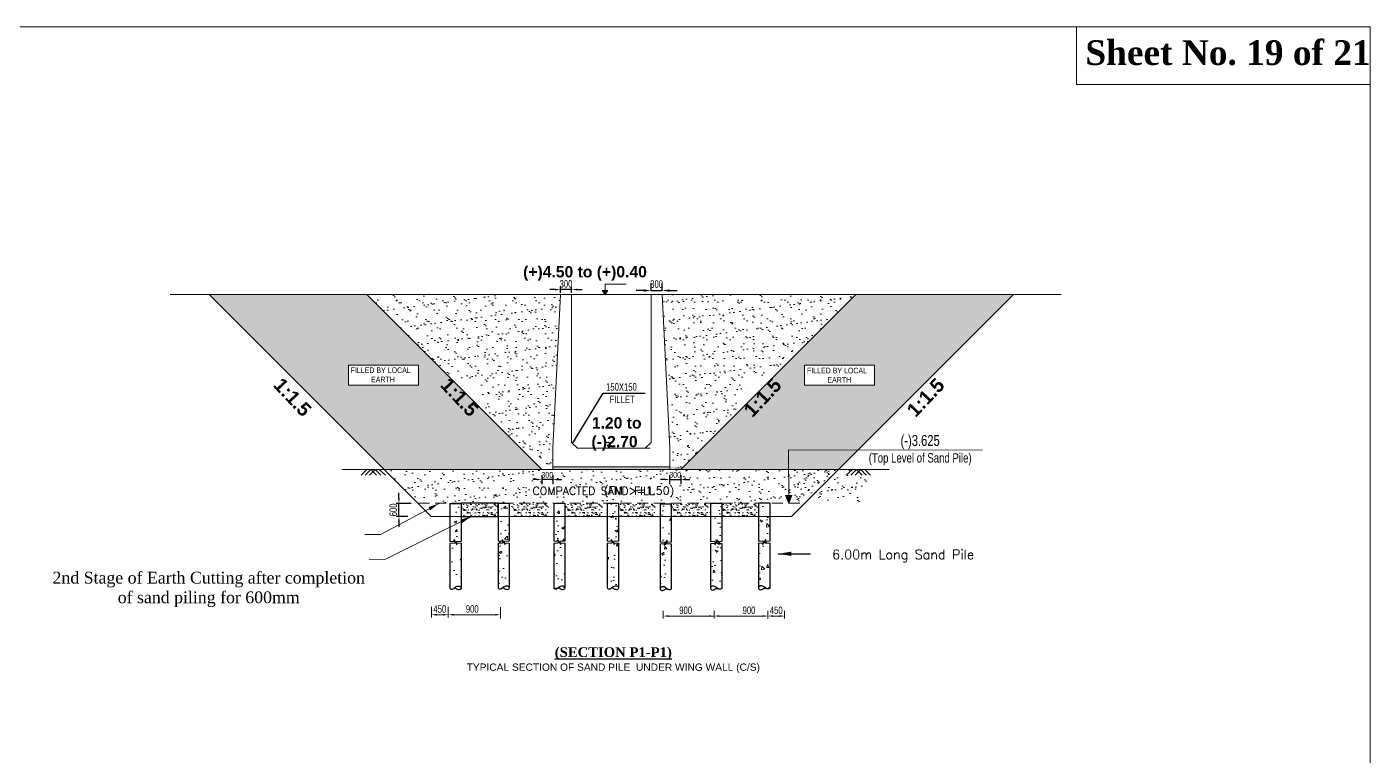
# Model space of a CAD drawing. Header units: inches. Extents: x -1277702 to 350617, y -622745 to 1282697.
# Drawn here: x -422908 to -387005, y 919284 to 938776 of the extents above; entities that cross this region are included whole.
import ezdxf

# ---------------------------------------------------------------- set-up
doc = ezdxf.new("R2010")
doc.units = ezdxf.units.IN
doc.header["$LTSCALE"] = 600
doc.header["$MEASUREMENT"] = 0
doc.linetypes.add('DASHED', pattern=[0.75, 0.5, -0.25])
for name, color, linetype, lineweight in [('DIM', 140, 'Continuous', 15), ('HATCH', 252, 'Continuous', 5), ('LINE', 7, 'Continuous', 20)]:
    doc.layers.add(name, color=color, linetype=linetype, lineweight=lineweight)
for name, color, linetype in [('P1', 7, 'Continuous'), ('TEXT', 7, 'Continuous'), ('TXT', 2, 'Continuous')]:
    doc.layers.add(name, color=color, linetype=linetype)
doc.styles.add('arial', font='swisscl.ttf')
doc.styles.add('BIG', font='ROMANT.SHX')
doc.styles.add('DIM', font='isocp3.shx')
doc.styles.add('dimText', font='ARIALN.TTF')
doc.dimstyles.new('3', dxfattribs={"dimtxt": 225, "dimasz": 350, "dimexe": 100, "dimexo": 25, "dimgap": 9, "dimtad": 0, "dimdec": 0, "dimzin": 0, "dimdsep": 46, "dimtxsty": 'Standard', "dimcen": 0, "dimclrd": 5, "dimclre": 6, "dimclrt": 1, "dimadec": 0, "dimazin": 0, "dimtfac": 1, "dimtdec": 0, "dimtofl": 0, "dimtmove": 2, "dimatfit": 3, "dimfxl": 1, "dimfrac": 1, "dimtolj": 1, "dimtzin": 0, "dimarcsym": 0})
doc.dimstyles.new('dim_100', dxfattribs={"dimtxt": 200, "dimasz": 200, "dimexe": 200, "dimexo": 100, "dimgap": 70, "dimtad": 1, "dimdec": 0, "dimzin": 0, "dimdsep": 46, "dimtxsty": 'DIM', "dimcen": 150, "dimclrd": 5, "dimclre": 5, "dimclrt": 7, "dimadec": 0, "dimazin": 0, "dimtfac": 1, "dimtdec": 0, "dimtmove": 0, "dimatfit": 3, "dimfxl": 20, "dimtolj": 1, "dimtzin": 0, "dimarcsym": 0})
doc.dimstyles.new('dim_230', dxfattribs={"dimtxt": 460, "dimasz": 460, "dimexe": 230, "dimexo": 100, "dimgap": 100, "dimtad": 1, "dimdec": 0, "dimzin": 0, "dimdsep": 46, "dimtxsty": 'dimText', "dimcen": 0.09, "dimclrd": 256, "dimclre": 256, "dimclrt": 7, "dimadec": 0, "dimazin": 0, "dimtfac": 1, "dimtdec": 0, "dimtofl": 0, "dimtmove": 0, "dimatfit": 3, "dimfxl": 1, "dimtolj": 1, "dimtzin": 0, "dimlwd": -1, "dimlwe": -1, "dimarcsym": 0})
doc.dimstyles.new('dim_60', dxfattribs={"dimtxt": 120, "dimasz": 120, "dimexe": 60, "dimexo": 60, "dimgap": 50, "dimtad": 1, "dimdec": 0, "dimzin": 0, "dimdsep": 46, "dimtxsty": 'DIM', "dimcen": 0.09, "dimclrd": 5, "dimclre": 5, "dimclrt": 7, "dimadec": 0, "dimazin": 0, "dimtfac": 1, "dimtdec": 0, "dimtmove": 0, "dimatfit": 3, "dimfxl": 1, "dimtolj": 1, "dimtzin": 0, "dimarcsym": 0})
doc.dimstyles.new('dim_70', dxfattribs={"dimtxt": 140, "dimasz": 140, "dimexe": 70, "dimexo": 40, "dimgap": 50, "dimtad": 1, "dimdec": 0, "dimzin": 0, "dimdsep": 46, "dimtxsty": 'arial', "dimcen": 0.09, "dimclrd": 5, "dimclre": 5, "dimclrt": 7, "dimadec": 0, "dimazin": 0, "dimtfac": 1, "dimtdec": 0, "dimtmove": 0, "dimatfit": 3, "dimfxl": 1, "dimtolj": 1, "dimtzin": 0, "dimarcsym": 0})

# ---------------------------------------------------------------- blocks, each defined once
blk = doc.blocks.new('*D51')
at = {"layer": 'DEFPOINTS', "color": 0, "ltscale": 50}
for p in [(-408648, 931754), (-408648, 931629), (-408348, 931629)]:
    blk.add_point(p, dxfattribs=at)
at = {"layer": 'HATCH', "color": 5, "lineweight": -2, "ltscale": 50}
for p, q in [((-408788, 931754), (-408928, 931754)), ((-408648, 931669), (-408648, 931824)), ((-408348, 931754), (-408648, 931754)), ((-408348, 931669), (-408348, 931824)), ((-408208, 931754), (-408068, 931754))]:
    blk.add_line(p, q, dxfattribs=at)
at = {"layer": 'HATCH', "color": 5, "ltscale": 50}
for points in [[(-408788, 931777), (-408788, 931731), (-408648, 931754)], [(-408208, 931777), (-408208, 931731), (-408348, 931754)]]:
    blk.add_solid(points, dxfattribs=at)
at = {"layer": 'HATCH', "color": 7, "ltscale": 50, "insert": (-408498, 931907), "char_height": 200, "attachment_point": 5, "style": 'arial'}
blk.add_mtext('\\A1;300', dxfattribs=at)
blk = doc.blocks.new('*D52')
at = {"layer": 'DEFPOINTS', "color": 0, "ltscale": 500}
for p in [(-409148, 926944), (-409148, 926674), (-408848, 926944)]:
    blk.add_point(p, dxfattribs=at)
at = {"layer": 'DIM', "color": 5, "lineweight": -2, "ltscale": 500}
for p, q in [((-409268, 926674), (-409388, 926674)), ((-409148, 926794), (-409148, 926554)), ((-408848, 926674), (-409148, 926674)), ((-408848, 926794), (-408848, 926554)), ((-408728, 926674), (-408608, 926674))]:
    blk.add_line(p, q, dxfattribs=at)
at = {"layer": 'DIM', "color": 5, "ltscale": 500}
for points in [[(-409268, 926694), (-409268, 926654), (-409148, 926674)], [(-408728, 926694), (-408728, 926654), (-408848, 926674)]]:
    blk.add_solid(points, dxfattribs=at)
at = {"layer": 'DIM', "color": 7, "ltscale": 500, "insert": (-408998, 926801), "char_height": 150, "attachment_point": 5, "style": 'arial'}
blk.add_mtext('\\A1;300', dxfattribs=at)
blk = doc.blocks.new('*D53')
at = {"layer": 'DEFPOINTS', "color": 0, "ltscale": 50}
for p in [(-405925, 931728), (-406225, 931619), (-405925, 931619)]:
    blk.add_point(p, dxfattribs=at)
at = {"layer": 'HATCH', "color": 5, "lineweight": -2, "ltscale": 50}
for p, q in [((-406425, 931728), (-406625, 931728)), ((-406225, 931719), (-406225, 931928)), ((-406225, 931728), (-405925, 931728)), ((-405925, 931719), (-405925, 931928)), ((-405725, 931728), (-405525, 931728))]:
    blk.add_line(p, q, dxfattribs=at)
at = {"layer": 'HATCH', "color": 5, "ltscale": 50}
for points in [[(-406425, 931761), (-406425, 931695), (-406225, 931728)], [(-405725, 931761), (-405725, 931695), (-405925, 931728)]]:
    blk.add_solid(points, dxfattribs=at)
at = {"layer": 'HATCH', "color": 7, "ltscale": 50, "insert": (-406075, 931900), "char_height": 200, "attachment_point": 5, "style": 'arial'}
blk.add_mtext('\\A1;300', dxfattribs=at)
blk = doc.blocks.new('*D54')
at = {"layer": 'DEFPOINTS', "color": 0, "ltscale": 500}
for p in [(-405730, 926946), (-405431, 926946), (-405431, 926676)]:
    blk.add_point(p, dxfattribs=at)
at = {"layer": 'DIM', "color": 5, "lineweight": -2, "ltscale": 500}
for p, q in [((-405850, 926676), (-405970, 926676)), ((-405730, 926796), (-405730, 926556)), ((-405730, 926676), (-405431, 926676)), ((-405431, 926796), (-405431, 926556)), ((-405311, 926676), (-405191, 926676))]:
    blk.add_line(p, q, dxfattribs=at)
at = {"layer": 'DIM', "color": 5, "ltscale": 500}
for points in [[(-405850, 926696), (-405850, 926656), (-405730, 926676)], [(-405311, 926696), (-405311, 926656), (-405431, 926676)]]:
    blk.add_solid(points, dxfattribs=at)
at = {"layer": 'DIM', "color": 7, "ltscale": 500, "insert": (-405581, 926803), "char_height": 150, "attachment_point": 5, "style": 'arial'}
blk.add_mtext('\\A1;300', dxfattribs=at)
blk = doc.blocks.new('RT')
at = {"layer": 'DIM', "ltscale": 50}
h = blk.add_hatch(dxfattribs=at)
h.set_pattern_fill('AR-CONC', color=8, scale=100, style=0)
h.set_pattern_definition([(50, (-3013919.5, 641592.65), (717.26018, -62.75213), [75, -825]), (355, (-3013919.5, 641592.65), (-138.75133, 752.19213), [60, -660]), (100.4514, (-3013859.75, 641587.4), (578.50938, 689.43954), [63.74019, -701.14211]), (46.1842, (-3013919.5, 641792.65), (1067.24105, -165.51901), [112.5, -1237.5]), (96.6356, (-3013830.6, 641778.9), (934.6627, 974.11787), [95.6103, -1051.713]), (351.1842, (-3013919.5, 641792.7), (934.66195, 974.1186), [90, -990]), (21, (-3013819.5, 641742.65), (596.90705, -402.61889), [75, -825]), (326, (-3013819.5, 641742.65), (243.31533, 725.15005), [60, -660]), (71.4514, (-3013769.8, 641709.1), (840.22263, 322.5305), [63.74019, -701.14211]), (37.5, (-3013919.52, 641592.65), (12.159855, 332.893854), [0, -652, 0, -670, 0, -662.5]), (7.5, (-3013919.52, 641592.65), (263.069537, 394.41171), [0, -382, 0, -637, 0, -252.5]), (327.5, (-3014142.52, 641592.65), (533.822436, -22.554872), [0, -250, 0, -780, 0, -1035]), (317.5, (-3014242.52, 641592.65), (583.18617, 100.10498), [0, -325, 0, -518, 0, -735])])
h.paths.add_polyline_path([(150, -2269), (138, -2291), (119, -2305), (97, -2311), (74, -2310), (52, -2302), (33, -2290), (15, -2276), (-6, -2267), (-29, -2266), (-52, -2273), (-64, -2281), (-86, -2289), (-109, -2290), (-130, -2283), (-150, -2271), (-150, 0), (150, 0)])
for points in [[(-150, -1014), (-44, -1014), (-44, -966), (22, -1055), (22, -1014), (150, -1014)], [(-150, -1063), (-29, -1063), (-29, -1015), (38, -1103), (38, -1063), (150, -1063)]]:
    blk.add_lwpolyline(points, dxfattribs=at)
at = {"layer": 'P1', "ltscale": 50}
for points in [[(-150, 0), (-150, -1014)], [(-150, 0), (150, 0)], [(150, 0), (150, -1014)], [(-150, -1063), (-150, -2271)], [(150, -1063), (150, -2253)]]:
    blk.add_lwpolyline(points, dxfattribs=at)
blk.add_spline([(-150, -2271), (-115, -2289), (-72, -2284), (-23, -2252), (15, -2223), (67, -2207), (106, -2210), (132, -2224), (144, -2239), (150, -2253), (150, -2266), (123, -2303), (73, -2309), (38, -2293), (10, -2273), (-18, -2265), (-51, -2273)], degree=3, dxfattribs=at)
blk = doc.blocks.new('PILE.5')
at = {"layer": 'HATCH', "color": 5}
blk.add_blockref('RT', (0, 0), dxfattribs=at)
blk = doc.blocks.new('*D55')
at = {"layer": 'DEFPOINTS', "color": 0, "ltscale": 50}
for p in [(-412963, 926038), (-412593, 926038), (-412684, 925692)]:
    blk.add_point(p, dxfattribs=at)
at = {"layer": 'HATCH', "color": 5, "lineweight": -2, "ltscale": 50}
for p, q in [((-412963, 926178), (-412963, 926318)), ((-412633, 926038), (-413033, 926038)), ((-412963, 925692), (-412963, 926038)), ((-412724, 925692), (-413033, 925692)), ((-412963, 925552), (-412963, 925412))]:
    blk.add_line(p, q, dxfattribs=at)
at = {"layer": 'HATCH', "color": 5, "ltscale": 50}
for points in [[(-412987, 926178), (-412940, 926178), (-412963, 926038)], [(-412987, 925552), (-412940, 925552), (-412963, 925692)]]:
    blk.add_solid(points, dxfattribs=at)
at = {"layer": 'HATCH', "color": 7, "ltscale": 50, "insert": (-413116, 925865), "char_height": 200, "attachment_point": 5, "rotation": 90, "style": 'arial'}
blk.add_mtext('\\A1;600', dxfattribs=at)

msp = doc.modelspace()

# ---------------------------------------------------------------- hatches: boundary and pattern name
at = {"layer": 'DIM', "ltscale": 500}
h = msp.add_hatch(color=15, dxfattribs=at)
h.dxf.hatch_style = 1
h.paths.add_polyline_path([(-407454.14096, 931729.81499), (-407528.70382, 931729.81499), (-407454.14096, 931618.95928)])
h.paths.add_polyline_path([(-407379.57809, 931729.81499), (-407454.14096, 931729.81499), (-407454.14096, 931618.95928)])
h = msp.add_hatch(color=15, dxfattribs=at)
h.dxf.hatch_style = 1
h.paths.add_polyline_path([(-407347.02601, 927592.86309), (-407396.73459, 927592.86309), (-407347.02601, 927518.95928)])
h.paths.add_polyline_path([(-407297.31743, 927592.86309), (-407347.02601, 927592.86309), (-407347.02601, 927518.95928)])
h = msp.add_hatch(color=8, dxfattribs=at)
h.dxf.hatch_style = 1
h.paths.add_polyline_path([(-402459.69937, 926253.99084), (-402546.5579, 926253.99084), (-402633.41642, 926253.99084), (-402546.5579, 926046.65008)])
at = {"layer": 'LINE', "ltscale": 50}
h = msp.add_hatch(dxfattribs=at)
h.set_pattern_fill('AR-SAND', color=0, scale=80, style=0)
h.set_pattern_definition([(37.5, (875924.14, 1521843.85), (-5.039469, 154.145902), [0, -121.6, 0, -136, 0, -130]), (7.5, (875924.14, 1521843.85), (141.582136, 225.771685), [0, -65.6, 0, -109.6, 0, -42]), (327.5, (875825.74, 1521843.85), (249.131349, 0.452724), [0, -40, 0, -144, 0, -188]), (317.5, (875825.74, 1521843.85), (240.490128, 70.214045), [0, -20, 0, -94.4, 0, -108])])
h.paths.add_polyline_path([(-413822.82912, 931618.95928), (-418025.3135, 931618.95928), (-413350.3135, 926943.95928), (-409147.82912, 926943.95928)])
h.paths.add_polyline_path([(-412443.24438, 929196.44598), (-414310.8712, 929196.44598), (-414310.8712, 929730.71888), (-412443.24438, 929730.71888)], flags=16)
h.paths.add_polyline_path([(-414308.85368, 929191.48213), (-412440.29979, 929191.48213), (-412440.29979, 929750.58854), (-414308.85368, 929750.58854)], flags=24)
h = msp.add_hatch(dxfattribs=at)
h.set_pattern_fill('AR-SAND', color=4, scale=200, style=0)
h.set_pattern_definition([(37.5, (-1474629.74, 2397784.32), (-12.59867, 385.364754), [0, -304, 0, -340, 0, -325]), (7.5, (-1474629.74, 2397784.3), (353.95534, 564.42921), [0, -164, 0, -274, 0, -105]), (327.5, (-1474875.74, 2397784.32), (622.82837, 1.13181), [0, -100, 0, -360, 0, -470]), (317.5, (-1474875.74, 2397784.3), (601.22532, 175.53511), [0, -50, 0, -236, 0, -270])])
h.paths.add_polyline_path([(-408647.82912, 931618.95928), (-413822.82912, 931618.95928), (-409146.91651, 926943.04667), (-408847.82912, 926942.9819), (-408847.82912, 927518.95928)])
h = msp.add_hatch(dxfattribs=at)
h.set_pattern_fill('AR-SAND', color=4, scale=200, style=0)
h.set_pattern_definition([(37.5, (-1476706.74, 2397784.32), (-12.59867, 385.364754), [0, -304, 0, -340, 0, -325]), (7.5, (-1476706.74, 2397784.3), (353.95534, 564.42921), [0, -164, 0, -274, 0, -105]), (327.5, (-1476952.74, 2397784.32), (622.82837, 1.13181), [0, -100, 0, -360, 0, -470]), (317.5, (-1476952.74, 2397784.3), (601.22532, 175.53511), [0, -50, 0, -236, 0, -270])])
h.paths.add_polyline_path([(-405918.699, 931618.95928), (-400743.699, 931618.95928), (-405419.61162, 926943.04667), (-405718.699, 926942.9819), (-405718.699, 927518.95928)])
h = msp.add_hatch(dxfattribs=at)
h.set_pattern_fill('AR-SAND', color=0, scale=80, style=0)
h.set_pattern_definition([(37.5, (873632.24, 1521834.6), (-5.039469, 154.145902), [0, -121.6, 0, -136, 0, -130]), (7.5, (873632.24, 1521834.6), (141.582136, 225.771685), [0, -65.6, 0, -109.6, 0, -42]), (327.5, (873533.84, 1521834.6), (249.131349, 0.452724), [0, -40, 0, -144, 0, -188]), (317.5, (873533.84, 1521834.6), (240.490128, 70.214045), [0, -20, 0, -94.4, 0, -108])])
h.paths.add_polyline_path([(-400255.65693, 929196.44598), (-402115.0182, 929196.44598), (-402115.0182, 929182.22633), (-400246.46432, 929182.22633), (-400246.46432, 929741.33274), (-402115.0182, 929741.33274), (-402115.0182, 929730.71888), (-400255.65693, 929730.71888)])
h.paths.add_polyline_path([(-400255.65693, 929196.44598), (-402112.07362, 929196.44598), (-402112.07362, 929187.19018), (-400244.4468, 929187.19018), (-400244.4468, 929721.46308), (-400255.65693, 929721.46308)])
h.paths.add_polyline_path([(-402123.28375, 929730.71888), (-400255.65693, 929730.71888), (-400255.65693, 929196.44598), (-402123.28375, 929196.44598)])
h.paths.add_polyline_path([(-400755.86945, 931618.95928), (-396538.38428, 931618.08326), (-401212.50826, 926943.95928), (-405423.80706, 926951.02167)])
at = {"layer": 'LINE', "lineweight": 15}
h = msp.add_hatch(dxfattribs=at)
h.set_pattern_fill('AR-CONC', color=1, scale=20, style=0)
h.set_pattern_definition([(50, (-696482.33, 892078.76), (143.452037, -12.550427), [15, -165]), (355, (-696482.33, 892078.76), (-27.75027, 150.43843), [12, -132]), (100.451444, (-696470.37, 892077.72), (115.70177, 137.888), [12.74804, -140.22842]), (46.1842, (-696482.33, 892118.76), (213.44827, -33.10386), [22.5, -247.5]), (96.635635, (-696464.54, 892116), (186.93239, 194.82372), [19.12207, -210.34275]), (351.18416, (-696482.33, 892118.76), (186.93239, 194.82372), [18, -198]), (21, (-696462.33, 892108.76), (119.38141, -80.52378), [15, -165]), (326, (-696462.33, 892108.76), (48.66307, 145.03001), [12, -132]), (71.451445, (-696452.38, 892102.05), (168.044475, 64.50623), [12.74804, -140.22842]), (37.5, (-696482.33, 892078.76), (2.431971, 66.578771), [0, -130.4, 0, -134, 0, -132.5]), (7.5, (-696482.33, 892078.76), (52.613907, 78.882342), [0, -76.4, 0, -127.4, 0, -50.5]), (327.5, (-696526.93, 892078.76), (106.764487, -4.510974), [0, -50, 0, -156, 0, -207]), (317.5, (-696546.93, 892078.76), (116.637234, 20.020996), [0, -65, 0, -103.6, 0, -147])])
h.paths.add_polyline_path([(-406477.21208, 926943.95928), (-406477.21208, 927018.95928), (-408847.82912, 927018.95928), (-408847.82912, 926943.95928)])
h.paths.add_polyline_path([(-403683.24226, 926943.95928), (-403683.24226, 927018.95928), (-406453.2484, 927018.95928), (-406462.55686, 926942.46679)])
at = {"layer": 'LINE', "ltscale": 50}
h = msp.add_hatch(dxfattribs=at)
h.set_pattern_fill('AR-SAND', color=4, scale=200, style=0)
h.set_pattern_definition([(37.5, (-1475363.44, 2405808.22), (-12.59867, 385.364754), [0, -304, 0, -340, 0, -325]), (7.5, (-1475363.44, 2405808.2), (353.95534, 564.42921), [0, -164, 0, -274, 0, -105]), (327.5, (-1475609.44, 2405808.22), (622.82837, 1.13181), [0, -100, 0, -360, 0, -470]), (317.5, (-1475609.44, 2405808.2), (601.22532, 175.53511), [0, -50, 0, -236, 0, -270])])
h.paths.add_polyline_path([(-413350.3135, 926943.95928), (-412448.60327, 926042.24905), (-400471.39865, 926042.24905), (-400469.5579, 926046.65008), (-400556.41642, 926254.31943), (-400470.29699, 926253.99364), (-400472.75642, 926943.95928)])
h.paths.add_polyline_path([(-409200.72817, 926914.88689), (-408794.93008, 926914.88689), (-408794.93008, 926686.61268), (-409200.72817, 926686.61268)], flags=24)
h.paths.add_polyline_path([(-403706.54012, 926916.42801), (-403300.74203, 926916.42801), (-403300.74203, 926688.15379), (-403706.54012, 926688.15379)], flags=24)
h.paths.add_polyline_path([(-405396.86019, 926120.21082), (-403105.71733, 926120.21082), (-403105.71733, 926608.98797), (-405396.86019, 926608.98797)], flags=24)
h.paths.add_polyline_path([(-409413.23536, 926211.25795), (-405365.54965, 926211.25795), (-405365.54965, 926532.01795), (-409413.23536, 926532.01795)], flags=24)
h = msp.add_hatch(dxfattribs=at)
h.set_pattern_fill('AR-SAND', color=4, scale=200, style=0)
h.set_pattern_definition([(37.5, (-1477440.44, 2405808.22), (-12.59867, 385.364754), [0, -304, 0, -340, 0, -325]), (7.5, (-1477440.44, 2405808.2), (353.95534, 564.42921), [0, -164, 0, -274, 0, -105]), (327.5, (-1477686.44, 2405808.22), (622.82837, 1.13181), [0, -100, 0, -360, 0, -470]), (317.5, (-1477686.44, 2405808.2), (601.22532, 175.53511), [0, -50, 0, -236, 0, -270])])
h.paths.add_polyline_path([(-401212.50826, 926943.95928), (-402549.75642, 926943.95928), (-402547.29699, 926253.99364), (-402546.5579, 926253.99084), (-402459.69937, 926254.31943), (-402546.5579, 926046.65008), (-402114.21849, 926042.24905)])
h = msp.add_hatch(dxfattribs=at)
h.set_pattern_fill('AR-SAND', color=0, scale=80, style=0)
h.set_pattern_definition([(37.5, (334354.61, -157059.41), (-5.039469, 154.145902), [0, -121.6, 0, -136, 0, -130]), (7.5, (334354.61, -157059.41), (141.582136, 225.771685), [0, -65.6, 0, -109.6, 0, -42]), (327.5, (334256.21, -157059.41), (249.131349, 0.452724), [0, -40, 0, -144, 0, -188]), (317.5, (334256.21, -157059.41), (240.49013, 70.214045), [0, -20, 0, -94.4, 0, -108])])
h.paths.add_polyline_path([(-410314.08038, 925691.77836), (-410314.08038, 926042.24905), (-411300.36968, 926042.24905), (-411300.36968, 925691.77836)])
h = msp.add_hatch(dxfattribs=at)
h.set_pattern_fill('AR-SAND', color=0, scale=80, style=0)
h.set_pattern_definition([(37.5, (335708.88, -157059.41), (-5.039469, 154.145902), [0, -121.6, 0, -136, 0, -130]), (7.5, (335708.88, -157059.41), (141.582136, 225.771685), [0, -65.6, 0, -109.6, 0, -42]), (327.5, (335610.48, -157059.41), (249.131349, 0.452724), [0, -40, 0, -144, 0, -188]), (317.5, (335610.48, -157059.41), (240.49013, 70.214045), [0, -20, 0, -94.4, 0, -108])])
h.paths.add_polyline_path([(-408959.81226, 925691.77836), (-408959.81226, 926042.24905), (-409946.10156, 926042.24905), (-409946.10156, 925691.77836)])
h = msp.add_hatch(dxfattribs=at)
h.set_pattern_fill('AR-SAND', color=0, scale=80, style=0)
h.set_pattern_definition([(37.5, (337148.16, -157059.41), (-5.039469, 154.145902), [0, -121.6, 0, -136, 0, -130]), (7.5, (337148.16, -157059.41), (141.582136, 225.771685), [0, -65.6, 0, -109.6, 0, -42]), (327.5, (337049.76, -157059.41), (249.131349, 0.452724), [0, -40, 0, -144, 0, -188]), (317.5, (337049.76, -157059.41), (240.49013, 70.214045), [0, -20, 0, -94.4, 0, -108])])
h.paths.add_polyline_path([(-407520.53816, 925691.77836), (-407520.53816, 926042.24905), (-408506.82747, 926042.24905), (-408506.82747, 925691.77836)])
h = msp.add_hatch(dxfattribs=at)
h.set_pattern_fill('AR-SAND', color=0, scale=80, style=0)
h.set_pattern_definition([(37.5, (338558.67, -157059.41), (-5.039469, 154.145902), [0, -121.6, 0, -136, 0, -130]), (7.5, (338558.67, -157059.41), (141.582136, 225.771685), [0, -65.6, 0, -109.6, 0, -42]), (327.5, (338460.27, -157059.41), (249.131349, 0.452724), [0, -40, 0, -144, 0, -188]), (317.5, (338460.27, -157059.41), (240.49013, 70.214045), [0, -20, 0, -94.4, 0, -108])])
h.paths.add_polyline_path([(-406110.02243, 925691.77836), (-406110.02243, 926042.24905), (-407096.31173, 926042.24905), (-407096.31173, 925691.77836)])
h = msp.add_hatch(dxfattribs=at)
h.set_pattern_fill('AR-SAND', color=0, scale=80, style=0)
h.set_pattern_definition([(37.5, (339974.48, -157059.41), (-5.039469, 154.145902), [0, -121.6, 0, -136, 0, -130]), (7.5, (339974.48, -157059.41), (141.582136, 225.771685), [0, -65.6, 0, -109.6, 0, -42]), (327.5, (339876.08, -157059.41), (249.131349, 0.452724), [0, -40, 0, -144, 0, -188]), (317.5, (339876.08, -157059.41), (240.49013, 70.214045), [0, -20, 0, -94.4, 0, -108])])
h.paths.add_polyline_path([(-404694.21691, 925691.77836), (-404694.21691, 926042.24905), (-405680.50621, 926042.24905), (-405680.50621, 925691.77836)])
h = msp.add_hatch(dxfattribs=at)
h.set_pattern_fill('AR-SAND', color=0, scale=80, style=0)
h.set_pattern_definition([(37.5, (341296.87, -157059.41), (-5.039469, 154.145902), [0, -121.6, 0, -136, 0, -130]), (7.5, (341296.87, -157059.41), (141.582136, 225.771685), [0, -65.6, 0, -109.6, 0, -42]), (327.5, (341198.47, -157059.41), (249.131349, 0.452724), [0, -40, 0, -144, 0, -188]), (317.5, (341198.47, -157059.41), (240.49013, 70.214045), [0, -20, 0, -94.4, 0, -108])])
h.paths.add_polyline_path([(-403371.81956, 925691.77836), (-403371.81956, 926042.24905), (-404358.10887, 926042.24905), (-404358.10887, 925691.77836)])

# ---------------------------------------------------------------- linework, layer by layer
at = {"color": 7, "lineweight": 15}
for p, q in [((-408847.82912, 927518.95928), (-408647.82912, 931618.95928)), ((-408347.82912, 927663.40116), (-408347.82912, 931618.95928)), ((-408202.89373, 931618.95928), (-407902.89373, 931618.95928)), ((-406225.24226, 927663.40116), (-406225.24226, 931618.95928)), ((-405725.24226, 927518.95928), (-405925.24226, 931618.95928)), ((-405480.30687, 931618.95928), (-405780.30687, 931618.95928)), ((-408847.82912, 927518.95928), (-408847.82912, 926943.95928)), ((-408347.82912, 927663.40116), (-408192.89859, 927518.95928)), ((-408192.89859, 927518.95928), (-406244.76406, 927518.95928)), ((-406225.24226, 927663.40116), (-406380.17279, 927518.95928)), ((-406244.76406, 927518.95928), (-406380.17279, 927518.95928)), ((-405725.24226, 927518.95928), (-405725.24226, 926943.95928)), ((-408847.82912, 927018.95928), (-406244.76406, 927018.95928)), ((-406244.76406, 927018.95928), (-405725.24226, 927018.95928)), ((-408847.82912, 926943.95928), (-406244.76406, 926943.95928)), ((-406244.76406, 926943.95928), (-405725.24226, 926943.95928))]:
    msp.add_line(p, q, dxfattribs=at)
at = {"color": 7}
msp.add_lwpolyline([(-411300.36968, 925691.77836), (-410314.08038, 925691.77836), (-410314.08038, 926042.24905), (-411300.36968, 926042.24905)], close=True, dxfattribs=at)
at = {"layer": 'DIM', "ltscale": 500}
msp.add_line((-402551.62502, 927468.758), (-397364.10008, 927465.45604, 0), dxfattribs=at)
for points in [[(-407454.14096, 931618.95928), (-407528.70382, 931729.81499), (-407379.57809, 931729.81499)], [(-407347.02601, 927518.95928), (-407297.31743, 927592.86309), (-407396.73459, 927592.86309)]]:
    msp.add_lwpolyline(points, close=True, dxfattribs=at)
for points in [[(-407452.3437, 931729.81499), (-407452.3437, 931902.99036), (-406887.64539, 931902.99036)], [(-407347.02601, 927592.86309), (-407347.02601, 927668.77415), (-407412.46015, 927668.77415)], [(-402546.5579, 926046.65008), (-402551.60984, 927463.91492)], [(-402546.5579, 926046.65008), (-402633.41642, 926254.31943), (-402546.5579, 926253.99084)], [(-402546.5579, 926046.65008), (-402459.69937, 926254.31943), (-402546.5579, 926253.99084)]]:
    msp.add_lwpolyline(points, dxfattribs=at)
at = {"layer": 'HATCH', "color": 8, "lineweight": 15}
msp.add_line((-407660.53668, 931618.95928), (-407236.96169, 931618.95928), dxfattribs=at)
at = {"layer": 'HATCH', "color": 5, "ltscale": 50}
for p, q in [((-412094.76406, 923275.56191), (-412094.76406, 922993.25274)), ((-411784.76406, 923063.25274), (-411954.76406, 923063.25274)), ((-411644.76406, 923275.56191), (-411644.76406, 922993.25274)), ((-411644.76406, 923262.89223), (-411644.76406, 922993.25274)), ((-410390.80629, 923063.25274), (-411504.76406, 923063.25274)), ((-410250.80629, 923262.89223), (-410250.80629, 922993.25274)), ((-410250.80629, 923157.98236), (-410250.80629, 922958.16261)), ((-405896.74428, 923164.98236), (-405896.74428, 922958.16261)), ((-405896.74428, 923164.98236), (-405896.74428, 922958.16261)), ((-404537.59263, 923164.98236), (-404537.59263, 922958.16261)), ((-404537.59263, 923157.98236), (-404537.59263, 922958.16261)), ((-403104.05338, 923164.98236), (-403104.05338, 922958.16261)), ((-403104.05338, 923157.98236), (-403104.05338, 922958.16261)), ((-402654.05338, 923164.98236), (-402654.05338, 922958.16261)), ((-405756.74428, 923028.16261), (-404537.59263, 923028.16261)), ((-404397.59263, 923028.16261), (-403170.34487, 923028.16261)), ((-402964.05338, 923028.16261), (-402794.05338, 923028.16261))]:
    msp.add_line(p, q, dxfattribs=at)
for points in [[(-414310.8712, 929730.71888), (-412443.24438, 929730.71888), (-412443.24438, 929196.44598), (-414310.8712, 929196.44598)], [(-400255.65693, 929730.71888), (-402123.28375, 929730.71888), (-402123.28375, 929196.44598), (-400255.65693, 929196.44598)]]:
    msp.add_lwpolyline(points, close=True, dxfattribs=at)
msp.add_lwpolyline([(-414489.5389, 926943.95928), (-399862.35181, 926943.95928)], dxfattribs=at)
at = {"layer": 'HATCH', "color": 8, "lineweight": 15}
for points in [[(-413821.9832, 926942.41817), (-413971.78402, 926792.61735)], [(-413711.68991, 926942.41817), (-413861.49074, 926792.61735)], [(-413601.39663, 926942.41817), (-413751.19745, 926792.61735)], [(-413711.68991, 926942.41817), (-413561.88909, 926792.61735)], [(-413601.39663, 926942.41817), (-413451.5958, 926792.61735)], [(-413491.10334, 926942.41817), (-413319.38663, 926792.61735)], [(-400842.35843, 926943.95928), (-401014.07514, 926794.15846)], [(-400732.06514, 926943.95928), (-400881.86596, 926794.15846)], [(-400621.77185, 926943.95928), (-400771.57267, 926794.15846)], [(-400732.06514, 926943.95928), (-400582.26432, 926794.15846)], [(-400621.77185, 926943.95928), (-400471.97103, 926794.15846)], [(-400511.47856, 926943.95928), (-400361.67774, 926794.15846)]]:
    msp.add_lwpolyline(points, dxfattribs=at)
at = {"layer": 'HATCH', "color": 5, "ltscale": 50}
for points in [[(-411954.76406, 923086.58608), (-411954.76406, 923039.91941), (-412094.76406, 923063.25274)], [(-411784.76406, 923086.58608), (-411784.76406, 923039.91941), (-411644.76406, 923063.25274)], [(-411504.76406, 923086.58608), (-411504.76406, 923039.91941), (-411644.76406, 923063.25274)], [(-410390.80629, 923086.58608), (-410390.80629, 923039.91941), (-410250.80629, 923063.25274)], [(-405756.74428, 923051.49595), (-405756.74428, 923004.82928), (-405896.74428, 923028.16261)], [(-404677.59263, 923051.49595), (-404677.59263, 923004.82928), (-404537.59263, 923028.16261)], [(-404397.59263, 923051.49595), (-404397.59263, 923004.82928), (-404537.59263, 923028.16261)], [(-403244.05338, 923051.49595), (-403244.05338, 923004.82928), (-403104.05338, 923028.16261)], [(-402964.05338, 923051.49595), (-402964.05338, 923004.82928), (-403104.05338, 923028.16261)], [(-402794.05338, 923051.49595), (-402794.05338, 923004.82928), (-402654.05338, 923028.16261)]]:
    msp.add_solid(points, dxfattribs=at)
at = {"layer": 'LINE'}
for p, q in [((-419076.64947, 931618.95928), (-395263.76289, 931618.95928)), ((-412098.77239, 925692.41817), (-402471.76406, 925684.70348))]:
    msp.add_line(p, q, dxfattribs=at)
at = {"layer": 'LINE', "linetype": 'DASHED'}
msp.add_line((-412448.60327, 926042.24905), (-402114.21849, 926042.24905), dxfattribs=at)
at = {"layer": 'LINE'}
msp.add_lwpolyline([(-387005.36567, 891317.22272), (-454118.54873, 891317.22272), (-454118.54873, 938775.83074), (-387005.36567, 938775.83074)], close=True, dxfattribs=at)
at = {"layer": 'LINE', "lineweight": 9}
msp.add_lwpolyline([(-387005.36567, 938775.83074), (-394852.82955, 938775.83074), (-394852.82955, 937236.47262), (-387005.36567, 937236.47262)], close=True, dxfattribs=at)
at = {"layer": 'LINE'}
for points in [[(-418023.77239, 931617.41817), (-412098.77239, 925692.41817)], [(-413822.82912, 931618.95928), (-409147.82912, 926943.95928)], [(-400754.32834, 931620.5004), (-405430.86945, 926943.95928)], [(-396546.76406, 931609.70348), (-402471.76406, 925684.70348)], [(-411494.76406, 925692.41817), (-410894.76406, 925692.41817)], [(-410400.36968, 925692.41817), (-409800.36968, 925692.41817)], [(-409500.36968, 925692.41817), (-408900.36968, 925692.41817)], [(-408600.36968, 925692.41817), (-407719.05081, 925692.41817)], [(-406094.76406, 925692.41817), (-407871.83274, 925692.41817)], [(-406563.40368, 925692.41817), (-407871.83274, 925692.41817)], [(-407613.44519, 925692.41817), (-406863.40368, 925692.41817)], [(-407571.83274, 925692.41817), (-406671.76406, 925692.41817)], [(-406371.76406, 925692.41817), (-405771.76406, 925692.41817)], [(-405754.5099, 925692.41817), (-405154.5099, 925692.41817)], [(-404854.5099, 925692.41817), (-404254.5099, 925692.41817)], [(-403954.5099, 925692.41817), (-403354.5099, 925692.41817)], [(-402771.76406, 925684.70348), (-402471.76406, 925684.70348)], [(-402771.76406, 925684.70348), (-402471.76406, 925684.70348)]]:
    msp.add_lwpolyline(points, dxfattribs=at)

# ---------------------------------------------------------------- block references
at = {"layer": 'HATCH', "color": 5}
for p in [(-411450.36968, 926037.65008), (-410164.08038, 926042.24905), (-408677.24284, 926042.24905), (-407243.56849, 926042.24905)]:
    msp.add_blockref('PILE.5', p, dxfattribs=at)
at = {"layer": 'HATCH', "color": 5, "xscale": -1}
for p in [(-405833.8922, 926018.26683), (-404485.97971, 926033.62089), (-403204.5099, 926042.24905)]:
    msp.add_blockref('PILE.5', p, dxfattribs=at)

# ---------------------------------------------------------------- texts
at = {"layer": 'HATCH', "color": 7, "ltscale": 50, "char_height": 200, "attachment_point": 5, "style": 'arial'}
for s, insert in [('\\A1;450', (-411869.76406, 923215.36734)), ('\\A1;900', (-411004.06244, 923215.36734)), ('\\A1;900', (-405300.35081, 923180.27721)), ('\\A1;900', (-403606.46699, 923180.27721)), ('\\A1;450', (-402879.05338, 923180.27721))]:
    msp.add_mtext(s, dxfattribs=dict(at, insert=insert))
at = {"layer": 'LINE', "style": 'BIG'}
for s, p in [('COMPACTED SAND FILL', (-409390.32393, 926264.71795)), (' (FM >=1.50)', (-407636.7859, 926272.95368))]:
    msp.add_text(s, height=213.84, dxfattribs=at).set_placement(p)
at = {"layer": 'LINE', "color": 7, "lineweight": 9, "insert": (-394616.28505, 938418.02304), "char_height": 660.8841486, "width": 23738.7438453, "attachment_point": 1}
msp.add_mtext('{\\fTimes New Roman|b1|i0|c0|p18;Sheet No. 19 of 21}', dxfattribs=at)
at = {"layer": 'LINE', "attachment_point": 8, "style": 'BIG'}
for s, insert, char_height, width in [('6.00m Long Sand Pile', (-399488.6483, 924466.00256), 250, 11058.0053437), ('{\\fTimes New Roman|b0|i0|c0|p18;2nd Stage of Earth Cutting after completion of sand piling for 600mm}', (-418047.02592, 923267.29737), 315, 8437.375576)]:
    msp.add_mtext(s, dxfattribs=dict(at, insert=insert, char_height=char_height, width=width))
at = {"layer": 'TEXT', "color": 0, "char_height": 150, "width": 1814.6494774, "attachment_point": 4, "style": 'arial'}
for insert in [(-414277.04131, 929474.71883), (-402081.28375, 929464.21883)]:
    msp.add_mtext('\\pi22.877;FILLED BY LOCAL \\P\\pi568.96;EARTH', dxfattribs=dict(at, insert=insert))
at = {"layer": 'TEXT', "ltscale": 500, "char_height": 368.7936, "width": 1223.6417743, "attachment_point": 5, "style": 'arial'}
for insert, rotation in [((-415807.7237, 928876.93216), 313.324503225), ((-411344.10705, 928876.93216), 313.324503225), ((-403243.46133, 928868.41106), 46.675496775), ((-398885.17953, 928868.41106), 46.675496775)]:
    msp.add_mtext('{\\fArial|b1|i0|c0|p34;\\C6;1:1.5}', dxfattribs=dict(at, insert=insert, rotation=rotation))
at = {"layer": 'TEXT', "color": 6, "insert": (-399031.95952, 927461.08565, 0), "char_height": 250, "width": 4868.7507395, "attachment_point": 5, "style": 'arial'}
msp.add_mtext('{\\H1.167x;\\C7;(-)3.625 \\P\\H0.8571x;(Top Level of Sand Pile)}', dxfattribs=at)
at = {"layer": 'TXT', "color": 0, "style": 'arial'}
for s, insert, char_height, width, attachment_point in [('{\\fArial|b1|i0|c0|p34;\\C6;(+)4.50 to (+)0.40}', (-407990.45808, 932184.78068), 300, 4316.246749, 5), ('\\pi384.95;150X150\\P\\pi478.61;FILLET', (-407811.38859, 928985.52283), 200, 1844.8022414, 4), ('{\\fArial|b1|i0|c0|p34;\\C6; 1.20 to (-)2.70}', (-407201.3555, 927895.16866), 300, 2239.246749, 5)]:
    msp.add_mtext(s, dxfattribs=dict(at, insert=insert, char_height=char_height, width=width, attachment_point=attachment_point))
at = {"layer": 'TXT', "color": 6, "ltscale": 50, "insert": (-407233.6924, 922193.09738, 0), "char_height": 260, "width": 10184.47254, "attachment_point": 2}
msp.add_mtext('{\\fTimes New Roman|b1|i0|c0|p18;\\L(SECTION P1-P1)\\P\\fArial|b0|i0|c0|p34;\\H0.75x;\\l\\C0;TYPICAL SECTION OF SAND PILE  UNDER WING WALL (C/S)}', dxfattribs=at)

# ---------------------------------------------------------------- dimensions: what is measured, and where the dimension line sits
at = {"layer": 'DIM', "ltscale": 500}
for base, p1, p2, picture, middle in [((-409147.82912, 926674.11268), (-408847.82912, 926943.95928), (-409147.82912, 926943.95928), '*D52', (-408997.82912, 926674.11268)), ((-405430.86945, 926675.65379), (-405730.41271, 926945.5004), (-405430.86945, 926945.5004), '*D54', (-405580.64108, 926675.65379))]:
    dim = msp.add_linear_dim(base=base, p1=p1, p2=p2, dimstyle='dim_60', override={"dimtxt": 150, "dimexe": 120, "dimtxsty": 'arial', "dimfxl": 120, "dimfxlon": 1}, dxfattribs=at)
    dim.commit()
    dim.dimension.update_dxf_attribs({"geometry": picture, "text_midpoint": middle, "dimtype": 160})
at = {"layer": 'HATCH', "color": 5, "ltscale": 50}
dim = msp.add_linear_dim(base=(-408647.82912, 931754.08835), p1=(-408347.82912, 931628.87723), p2=(-408647.82912, 931628.87723), dimstyle='dim_70', override={"dimtxt": 200}, dxfattribs=at)
dim.commit()
dim.dimension.update_dxf_attribs({"geometry": '*D51', "text_midpoint": (-408497.82912, 931754.08835), "dimtype": 160})
at = {"layer": 'HATCH', "ltscale": 50}
dim = msp.add_linear_dim(base=(-405925.24226, 931727.85038), p1=(-406225.24226, 931618.95928), p2=(-405925.24226, 931618.95928), dimstyle='dim_100', override={"dimtxsty": 'arial', "dimtmove": 1}, dxfattribs=at)
dim.commit()
dim.dimension.update_dxf_attribs({"geometry": '*D53', "text_midpoint": (-406075.24226, 931727.85038), "dimtype": 160})
at = {"layer": 'HATCH', "color": 5, "ltscale": 50}
dim = msp.add_linear_dim(base=(-412963.28455, 926037.68408), p1=(-412684.1738, 925692.41817), p2=(-412592.66722, 926037.68408), angle=90, text='600', dimstyle='dim_70', override={"dimtxt": 200}, dxfattribs=at)
dim.commit()
dim.dimension.update_dxf_attribs({"geometry": '*D55', "text_midpoint": (-412963.28455, 925865.05112), "dimtype": 160})

# ---------------------------------------------------------------- leaders
at = {"layer": 'DIM', "ltscale": 500}
for points in [[(-411890.46338, 926037.68724), (-413455.43155, 925207.71047), (-413873.91646, 925207.90481)], [(-411027.35977, 925692.41817), (-413336.65885, 924543.62853), (-413755.14376, 924543.82287)]]:
    msp.add_leader(points, dimstyle='dim_230', override={"dimasz": 300}, dxfattribs=at)
at = {"layer": 'LINE'}
msp.add_leader([(-408321.41239, 927638.77282), (-407500.66573, 928985.52283), (-406386.38631, 928985.52283)], dimstyle='dim_60', dxfattribs=at)
msp.add_leader([(-402823.29014, 924691.22859), (-401959.24855, 924691.22859)], dimstyle='3', override={"dimgap": 9, "dimtad": 0, "dimfxl": 700}, dxfattribs=at)

doc.saveas('drawing.dxf')
